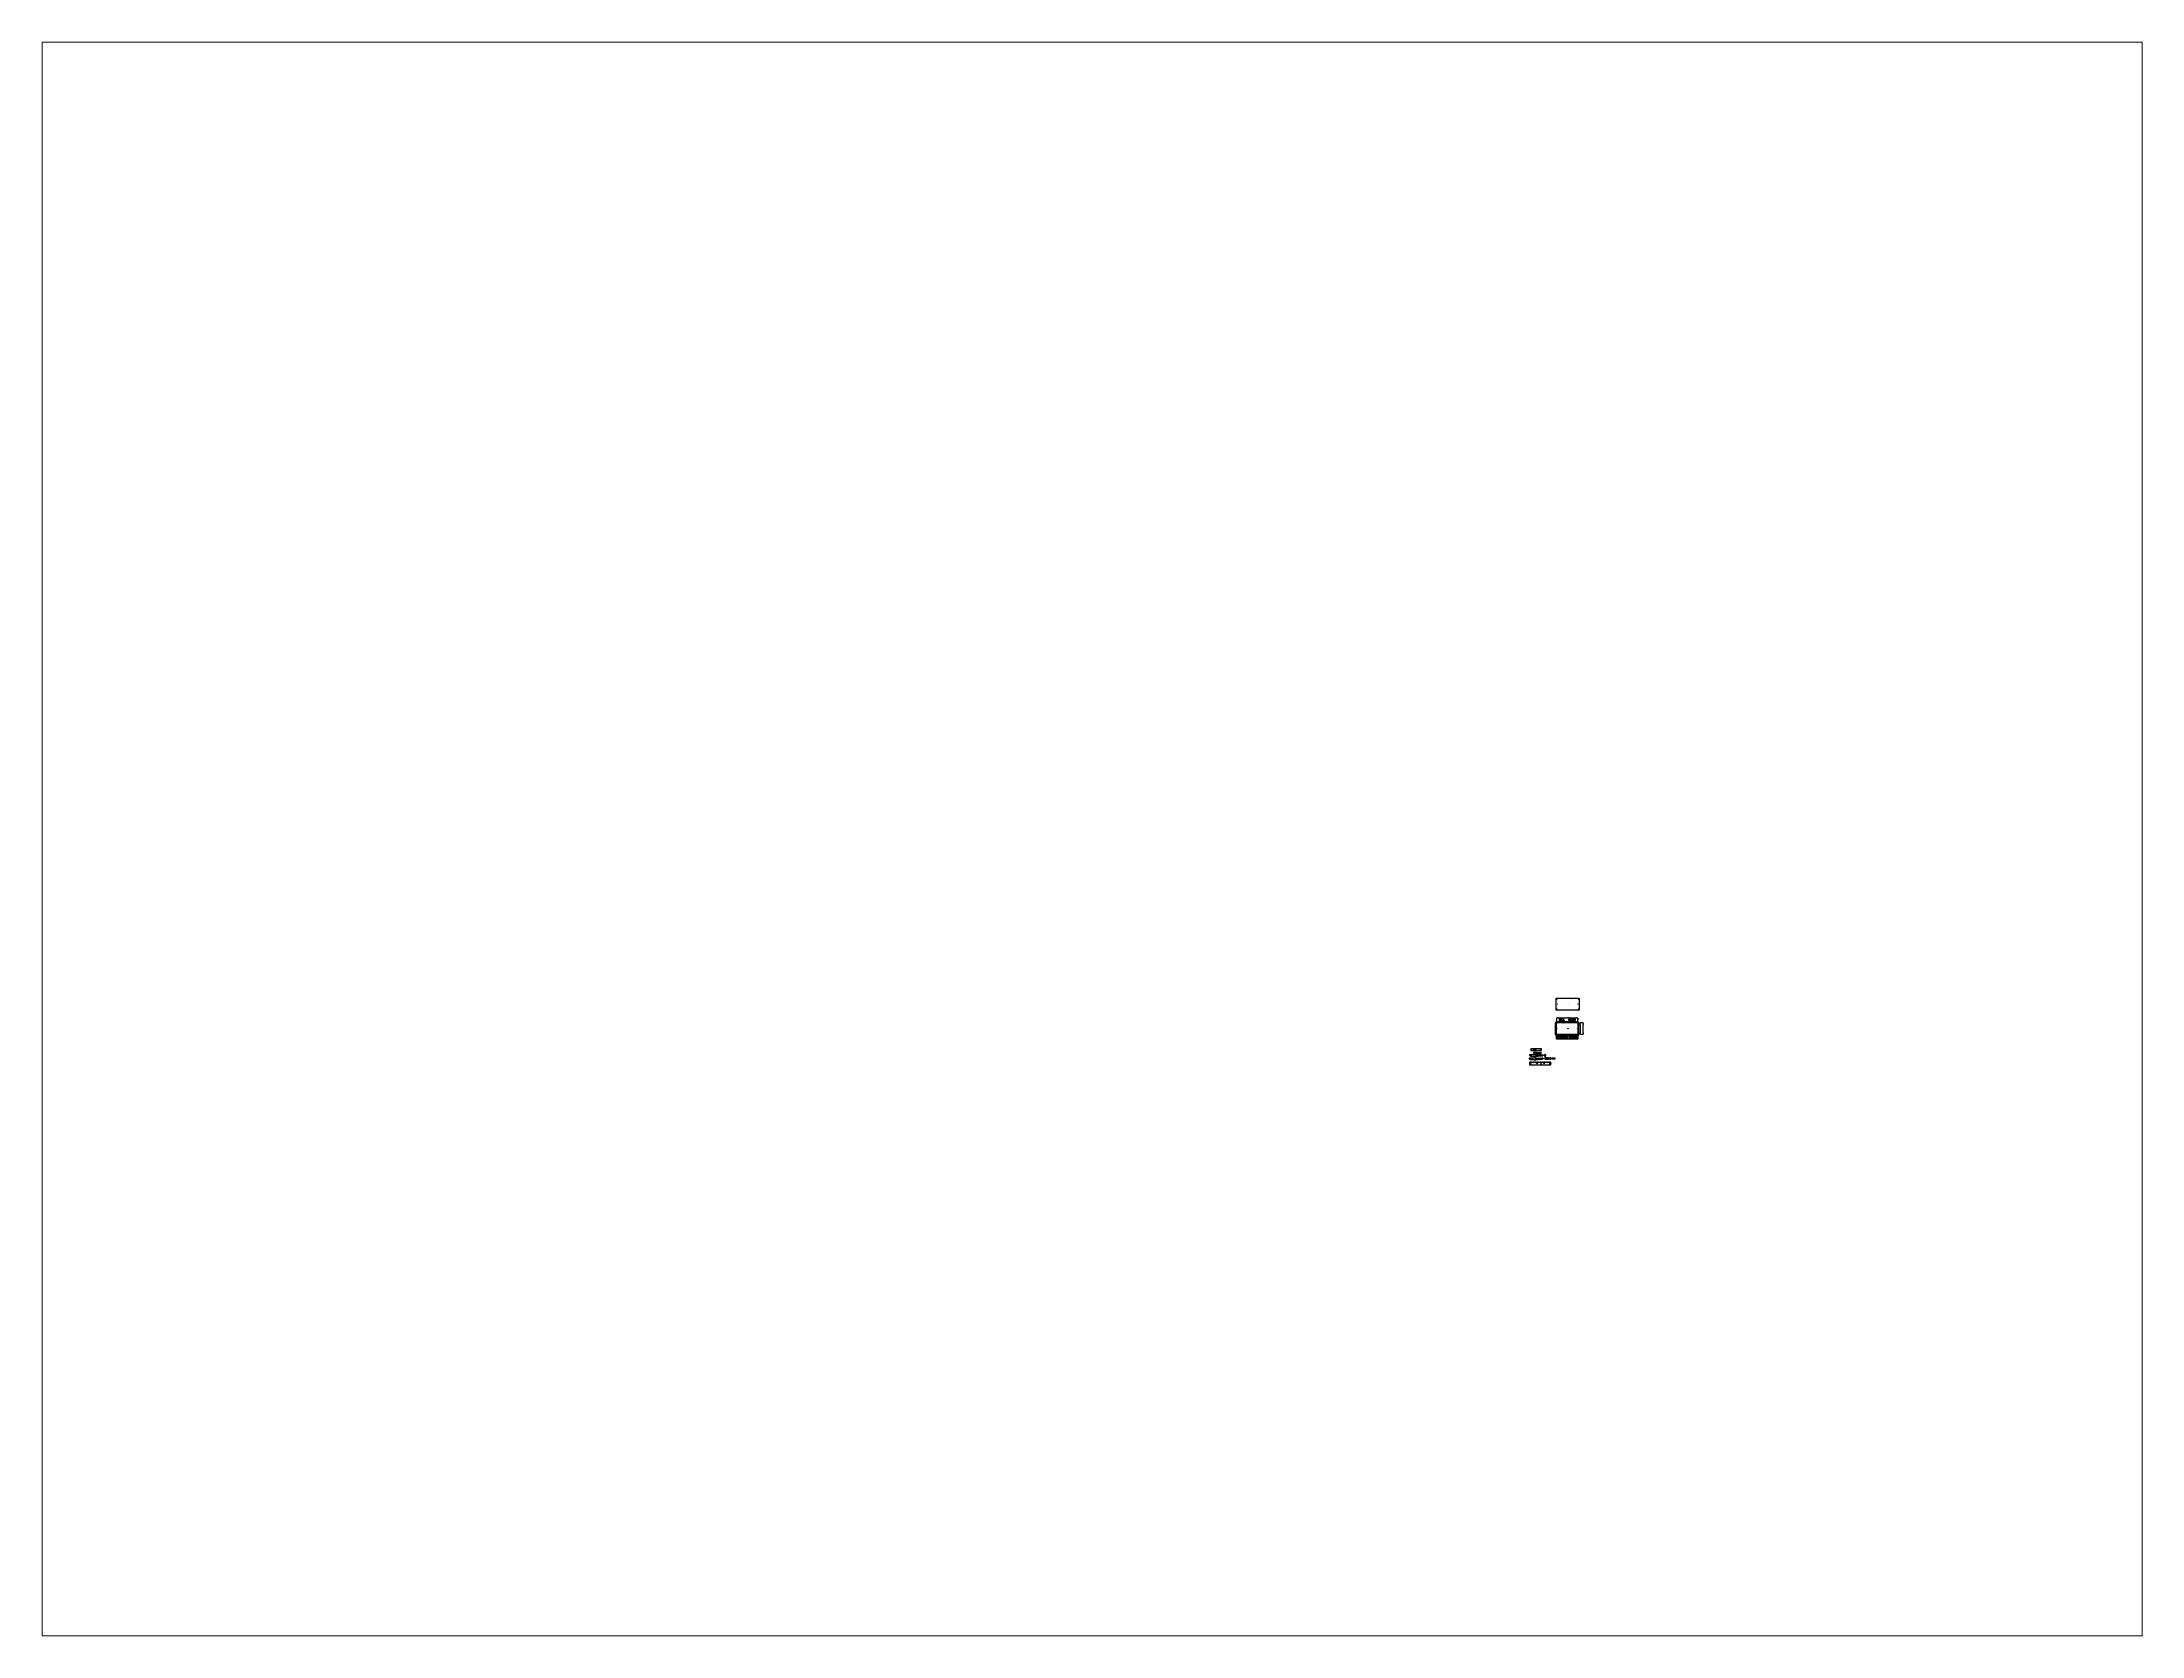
# Paper-space layout 'Layout1' of a CAD drawing. Header units: millimetres. Extents: x 26 to 231, y 20 to 176.
# The model-space entities are those that its viewports show. They can reach past a viewport. Long polylines and large blocks are cut down to what shows.
import ezdxf

# ---------------------------------------------------------------- set-up
doc = ezdxf.new("R2010")
doc.units = ezdxf.units.MM
doc.layers.add('MultiLayer', color=9, linetype='Continuous')
doc.layers.add('Text', color=7, linetype='Continuous')
doc.layers.add('Sketch Geometry (ANSI)', color=50, linetype='Continuous', lineweight=25, plot=False)
doc.layers.get('Sketch Geometry (ANSI)').off()
doc.styles.get("Standard").update_dxf_attribs({"font": 'arial.ttf'})

# ---------------------------------------------------------------- blocks, each defined once
blk = doc.blocks.new('NY_PMS_440_0025_PH_21')
at = {"layer": 'MultiLayer'}
h = blk.add_hatch(color=9, dxfattribs=at)
edge = h.paths.add_edge_path()
edge.add_arc((0, 0), 1.6, 0, 360)
blk = doc.blocks.new('NY_PMS_440_0025_PH_670')
at = {"layer": 'MultiLayer'}
h = blk.add_hatch(color=9, dxfattribs=at)
edge = h.paths.add_edge_path()
edge.add_arc((0, 0), 1.6, 0, 360)
blk = doc.blocks.new('NY_PMS_440_0025_PH_679')
at = {"layer": 'MultiLayer'}
h = blk.add_hatch(color=9, dxfattribs=at)
edge = h.paths.add_edge_path()
edge.add_arc((0, 0), 1.6, 0, 360)
blk = doc.blocks.new('NY_PMS_440_0025_PH_680')
at = {"layer": 'MultiLayer'}
h = blk.add_hatch(color=9, dxfattribs=at)
edge = h.paths.add_edge_path()
edge.add_arc((0, 0), 1.6, 0, 360)
blk = doc.blocks.new('KEYSTONE5001_938')
at = {"layer": 'MultiLayer'}
h = blk.add_hatch(color=9, dxfattribs=at)
edge = h.paths.add_edge_path()
edge.add_arc((0, 0), 1.02, 0, 360)
blk = doc.blocks.new('KEYSTONE5001_939')
at = {"layer": 'MultiLayer'}
h = blk.add_hatch(color=9, dxfattribs=at)
edge = h.paths.add_edge_path()
edge.add_arc((0, 0), 1.02, 0, 360)
blk = doc.blocks.new('KEYSTONE5001_940')
at = {"layer": 'MultiLayer'}
h = blk.add_hatch(color=9, dxfattribs=at)
edge = h.paths.add_edge_path()
edge.add_arc((0, 0), 1.02, 0, 360)
blk = doc.blocks.new('KEYSTONE5001_941')
at = {"layer": 'MultiLayer'}
h = blk.add_hatch(color=9, dxfattribs=at)
edge = h.paths.add_edge_path()
edge.add_arc((0, 0), 1.02, 0, 360)
blk = doc.blocks.new('KEYSTONE5001_942')
at = {"layer": 'MultiLayer'}
h = blk.add_hatch(color=9, dxfattribs=at)
edge = h.paths.add_edge_path()
edge.add_arc((0, 0), 1.02, 0, 360)
blk = doc.blocks.new('KEYSTONE5001_943')
at = {"layer": 'MultiLayer'}
h = blk.add_hatch(color=9, dxfattribs=at)
edge = h.paths.add_edge_path()
edge.add_arc((0, 0), 1.02, 0, 360)
blk = doc.blocks.new('KEYSTONE5001_944')
at = {"layer": 'MultiLayer'}
h = blk.add_hatch(color=9, dxfattribs=at)
edge = h.paths.add_edge_path()
edge.add_arc((0, 0), 1.02, 0, 360)
blk = doc.blocks.new('KEYSTONE5001_945')
at = {"layer": 'MultiLayer'}
h = blk.add_hatch(color=9, dxfattribs=at)
edge = h.paths.add_edge_path()
edge.add_arc((0, 0), 1.02, 0, 360)
blk = doc.blocks.new('KEYSTONE5000_946')
at = {"layer": 'MultiLayer'}
h = blk.add_hatch(color=9, dxfattribs=at)
edge = h.paths.add_edge_path()
edge.add_arc((0, 0), 1.02, 0, 360)
blk = doc.blocks.new('KEYSTONE5000_947')
at = {"layer": 'MultiLayer'}
h = blk.add_hatch(color=9, dxfattribs=at)
edge = h.paths.add_edge_path()
edge.add_arc((0, 0), 1.02, 0, 360)
blk = doc.blocks.new('KEYSTONE5000_948')
at = {"layer": 'MultiLayer'}
h = blk.add_hatch(color=9, dxfattribs=at)
edge = h.paths.add_edge_path()
edge.add_arc((0, 0), 1.02, 0, 360)
blk = doc.blocks.new('KEYSTONE5000_949')
at = {"layer": 'MultiLayer'}
h = blk.add_hatch(color=9, dxfattribs=at)
edge = h.paths.add_edge_path()
edge.add_arc((0, 0), 1.02, 0, 360)
blk = doc.blocks.new('KEYSTONE5000_950')
at = {"layer": 'MultiLayer'}
h = blk.add_hatch(color=9, dxfattribs=at)
edge = h.paths.add_edge_path()
edge.add_arc((0, 0), 1.02, 0, 360)
blk = doc.blocks.new('KEYSTONE5000_951')
at = {"layer": 'MultiLayer'}
h = blk.add_hatch(color=9, dxfattribs=at)
edge = h.paths.add_edge_path()
edge.add_arc((0, 0), 1.02, 0, 360)
blk = doc.blocks.new('KEYSTONE5000_952')
at = {"layer": 'MultiLayer'}
h = blk.add_hatch(color=9, dxfattribs=at)
edge = h.paths.add_edge_path()
edge.add_arc((0, 0), 1.02, 0, 360)
blk = doc.blocks.new('KEYSTONE5000_953')
at = {"layer": 'MultiLayer'}
h = blk.add_hatch(color=9, dxfattribs=at)
edge = h.paths.add_edge_path()
edge.add_arc((0, 0), 1.02, 0, 360)
blk = doc.blocks.new('CB35_36_CY_986')
at = {"layer": 'MultiLayer'}
blk.add_hatch(color=9, dxfattribs=at).paths.add_polyline_path([(-8.128, 4.826), (5.842, 4.826), (5.842, -4.826), (-8.128, -4.826)])
blk = doc.blocks.new('CB35_36_CY_987')
at = {"layer": 'MultiLayer'}
blk.add_hatch(color=9, dxfattribs=at).paths.add_polyline_path([(-8.128, 4.826), (5.842, 4.826), (5.842, -4.826), (-8.128, -4.826)])
blk = doc.blocks.new('NY_PMS_440_0025_PH_1516')
at = {"layer": 'MultiLayer'}
h = blk.add_hatch(color=9, dxfattribs=at)
edge = h.paths.add_edge_path()
edge.add_arc((0, 0), 1.6, 0, 360)
blk = doc.blocks.new('NY_PMS_440_0025_PH_1517')
at = {"layer": 'MultiLayer'}
h = blk.add_hatch(color=9, dxfattribs=at)
edge = h.paths.add_edge_path()
edge.add_arc((0, 0), 1.6, 0, 360)
blk = doc.blocks.new('NY_PMS_440_0025_PH_1518')
at = {"layer": 'MultiLayer'}
h = blk.add_hatch(color=9, dxfattribs=at)
edge = h.paths.add_edge_path()
edge.add_arc((0, 0), 1.6, 0, 360)
blk = doc.blocks.new('NY_PMS_440_0025_PH_1519')
at = {"layer": 'MultiLayer'}
h = blk.add_hatch(color=9, dxfattribs=at)
edge = h.paths.add_edge_path()
edge.add_arc((0, 0), 1.6, 0, 360)
blk = doc.blocks.new('NY_PMS_440_0025_PH_1520')
at = {"layer": 'MultiLayer'}
h = blk.add_hatch(color=9, dxfattribs=at)
edge = h.paths.add_edge_path()
edge.add_arc((0, 0), 1.6, 0, 360)
blk = doc.blocks.new('NY_PMS_440_0025_PH_1521')
at = {"layer": 'MultiLayer'}
h = blk.add_hatch(color=9, dxfattribs=at)
edge = h.paths.add_edge_path()
edge.add_arc((0, 0), 1.6, 0, 360)
blk = doc.blocks.new('CustomObjectsInViewport2_0')
at = {"color": 0}
blk.add_lwpolyline([(-10016, -10007), (-10016, -10009), (-10063, -10009), (-10063, -10007, 0.414214), (-10063, -10007), (-10067, -10007, 0.414214), (-10067, -10007), (-10067, -10009), (-10070, -10009, 0.414214), (-10072, -10011), (-10072, -10027, 0.414214), (-10070, -10029), (-10067, -10029), (-10067, -10030, 0.414214), (-10067, -10031), (-10063, -10031, 0.414214), (-10063, -10030), (-10063, -10029), (-10016, -10029), (-10016, -10030, 0.414214), (-10015, -10031), (-10011, -10031, 0.414214), (-10011, -10030), (-10011, -10029), (-10009, -10029, 0.414214), (-10007, -10027), (-10007, -10011, 0.414214), (-10009, -10009), (-10011, -10009), (-10011, -10007, 0.414214), (-10011, -10007), (-10015, -10007, 0.414214)], format="xyb", close=True, dxfattribs=at)
for points, weights, knots in [([(-10067, -10019), (-10067, -10018), (-10067, -10018), (-10067, -10018), (-10067, -10018), (-10065, -10018), (-10063, -10018), (-10063, -10018), (-10063, -10018), (-10063, -10018), (-10063, -10019), (-10063, -10019), (-10063, -10019), (-10065, -10019), (-10067, -10019), (-10067, -10019), (-10067, -10019)], [1, 1, 1, 0.707106781187, 1, 1, 1, 0.707106781187, 1, 1, 1, 0.707106781187, 1, 1, 1, 0.707106781187, 1], [0, 0, 0, 1, 1, 2.570796, 2.570796, 3.570796, 3.570796, 5.141593, 5.141593, 6.141593, 6.141593, 7.712389, 7.712389, 8.712389, 8.712389, 10.283185, 10.283185, 10.283185]), ([(-10037, -10023), (-10041, -10023), (-10041, -10019), (-10041, -10015), (-10037, -10015), (-10030, -10015), (-10022, -10015), (-10020, -10015), (-10019, -10016), (-10018, -10017), (-10018, -10018), (-10018, -10018), (-10018, -10019), (-10018, -10020), (-10019, -10021), (-10020, -10023), (-10022, -10023), (-10030, -10023), (-10037, -10023)], [1, 0.707106781187, 1, 0.707106781187, 1, 1, 1, 0.87121462813, 1, 1, 1, 0.859288106328, 1, 1, 1, 0.8674457249, 1, 1, 1], [0, 0, 0, 1.570796, 1.570796, 3.141593, 3.141593, 4.141593, 4.141593, 5.167843, 5.167843, 6.167843, 6.167843, 7.241683, 7.241683, 8.241683, 8.241683, 9.283185, 9.283185, 10.283185, 10.283185, 10.283185]), ([(-10011, -10020), (-10011, -10020), (-10011, -10021), (-10011, -10022), (-10011, -10022), (-10011, -10022), (-10012, -10022), (-10012, -10022), (-10012, -10021), (-10012, -10020), (-10012, -10020), (-10012, -10019), (-10013, -10019), (-10013, -10019), (-10014, -10019), (-10014, -10019), (-10014, -10019), (-10014, -10019), (-10014, -10018), (-10014, -10018), (-10014, -10018), (-10013, -10018), (-10013, -10018), (-10012, -10018), (-10012, -10017), (-10012, -10017), (-10012, -10016), (-10012, -10016), (-10012, -10016), (-10011, -10016), (-10011, -10016), (-10011, -10016), (-10011, -10016), (-10011, -10017), (-10011, -10017), (-10011, -10018), (-10010, -10018), (-10010, -10018), (-10009, -10018), (-10008, -10018), (-10008, -10018), (-10008, -10019), (-10008, -10019), (-10008, -10019), (-10009, -10019), (-10010, -10019), (-10010, -10019), (-10011, -10019), (-10011, -10020)], [1, 1, 1, 0.707106781187, 1, 1, 1, 0.707106781187, 1, 1, 1, 0.707106781187, 1, 1, 1, 0.707106781187, 1, 1, 1, 0.707106781187, 1, 1, 1, 0.707106781187, 1, 1, 1, 0.707106781187, 1, 1, 1, 0.707106781187, 1, 1, 1, 0.707106781187, 1, 1, 1, 0.707106781187, 1, 1, 1, 0.707106781187, 1, 1, 1, 0.707106781187, 1], [0, 0, 0, 1, 1, 2.570796, 2.570796, 3.570796, 3.570796, 5.141593, 5.141593, 6.141593, 6.141593, 7.712389, 7.712389, 8.712389, 8.712389, 10.283185, 10.283185, 11.283185, 11.283185, 12.853982, 12.853982, 13.853982, 13.853982, 15.424778, 15.424778, 16.424778, 16.424778, 17.995574, 17.995574, 18.995574, 18.995574, 20.566371, 20.566371, 21.566371, 21.566371, 23.137167, 23.137167, 24.137167, 24.137167, 25.707963, 25.707963, 26.707963, 26.707963, 28.27876, 28.27876, 29.27876, 29.27876, 30.849556, 30.849556, 30.849556])]:
    blk.add_rational_spline(points, weights, degree=2, knots=knots, dxfattribs=at)
blk = doc.blocks.new('CustomObjectsInViewport3_0')
at = {"color": 0}
for points, weights, knots in [([(-10052, -10030), (-10052, -10031), (-10051, -10031), (-10050, -10031), (-10048, -10031), (-10048, -10031), (-10048, -10030), (-10048, -10029), (-10048, -10029), (-10033, -10029), (-10018, -10029), (-10018, -10029), (-10018, -10030), (-10018, -10031), (-10018, -10031), (-10016, -10031), (-10015, -10031), (-10014, -10031), (-10014, -10030), (-10014, -10029), (-10014, -10029), (-10010, -10029), (-10007, -10029), (-10007, -10029), (-10007, -10028), (-10007, -10027), (-10007, -10026), (-10014, -10019), (-10007, -10011), (-10007, -10010), (-10007, -10009), (-10007, -10009), (-10007, -10009), (-10010, -10009), (-10014, -10009), (-10014, -10008), (-10014, -10007), (-10014, -10007), (-10015, -10007), (-10016, -10007), (-10018, -10007), (-10018, -10007), (-10018, -10007), (-10018, -10008), (-10018, -10009), (-10033, -10009), (-10048, -10009), (-10048, -10008), (-10048, -10007), (-10048, -10007), (-10048, -10007), (-10050, -10007), (-10051, -10007), (-10052, -10007), (-10052, -10007), (-10052, -10008), (-10052, -10009), (-10057, -10009), (-10061, -10009), (-10062, -10009), (-10062, -10009), (-10062, -10019), (-10062, -10028), (-10062, -10029), (-10061, -10029), (-10057, -10029), (-10052, -10029), (-10052, -10029), (-10052, -10030)], [1, 0.707106781187, 1, 1, 1, 0.707106781187, 1, 1, 1, 1, 1, 1, 1, 0.707106781187, 1, 1, 1, 0.707106781187, 1, 1, 1, 1, 1, 0.707106781187, 1, 1, 1, 0.75, 1, 1, 1, 0.707106781187, 1, 1, 1, 1, 1, 0.707106781187, 1, 1, 1, 0.707106781187, 1, 1, 1, 1, 1, 1, 1, 0.707106781187, 1, 1, 1, 0.707106781187, 1, 1, 1, 1, 1, 0.707106781187, 1, 1, 1, 0.707106781187, 1, 1, 1, 1, 1], [0, 0, 0, 1.570796, 1.570796, 2.570796, 2.570796, 4.141593, 4.141593, 5.141593, 5.141593, 6.141593, 6.141593, 7.141593, 7.141593, 8.712389, 8.712389, 9.712389, 9.712389, 11.283185, 11.283185, 12.283185, 12.283185, 13.283185, 13.283185, 14.853982, 14.853982, 15.853982, 15.853982, 17.29945, 17.29945, 18.29945, 18.29945, 19.870246, 19.870246, 20.870246, 20.870246, 21.870246, 21.870246, 23.441043, 23.441043, 24.441043, 24.441043, 26.011839, 26.011839, 27.011839, 27.011839, 28.011839, 28.011839, 29.011839, 29.011839, 30.582635, 30.582635, 31.582635, 31.582635, 33.153432, 33.153432, 34.153432, 34.153432, 35.153432, 35.153432, 36.724228, 36.724228, 37.724228, 37.724228, 39.295024, 39.295024, 40.295024, 40.295024, 41.295024, 41.295024, 41.295024]), ([(-10018, -10015), (-10018, -10014), (-10017, -10014), (-10016, -10014), (-10016, -10015), (-10016, -10016), (-10016, -10018), (-10014, -10018), (-10013, -10018), (-10012, -10018), (-10012, -10019), (-10012, -10020), (-10013, -10020), (-10014, -10020), (-10016, -10020), (-10016, -10021), (-10016, -10023), (-10016, -10024), (-10017, -10024), (-10018, -10024), (-10018, -10023), (-10018, -10021), (-10018, -10020), (-10019, -10020), (-10021, -10020), (-10022, -10020), (-10022, -10019), (-10022, -10018), (-10021, -10018), (-10019, -10018), (-10018, -10018), (-10018, -10016), (-10018, -10015)], [1, 0.707106781187, 1, 0.707106781187, 1, 1, 1, 1, 1, 0.707106781187, 1, 0.707106781187, 1, 1, 1, 1, 1, 0.707106781187, 1, 0.707106781187, 1, 1, 1, 1, 1, 0.707106781187, 1, 0.707106781187, 1, 1, 1, 1, 1], [0, 0, 0, 1.570796, 1.570796, 3.141593, 3.141593, 4.141593, 4.141593, 5.141593, 5.141593, 6.712389, 6.712389, 8.283185, 8.283185, 9.283185, 9.283185, 10.283185, 10.283185, 11.853982, 11.853982, 13.424778, 13.424778, 14.424778, 14.424778, 15.424778, 15.424778, 16.995574, 16.995574, 18.566371, 18.566371, 19.566371, 19.566371, 20.566371, 20.566371, 20.566371])]:
    blk.add_rational_spline(points, weights, degree=2, knots=knots, dxfattribs=at)
blk = doc.blocks.new('CustomObjectsInViewport6_0')
at = {"color": 0}
blk.add_rational_spline([(-10007, -10027), (-10007, -10029), (-10009, -10029), (-10013, -10029), (-10018, -10029), (-10019, -10029), (-10019, -10029), (-10019, -10030), (-10019, -10030), (-10019, -10031), (-10019, -10031), (-10023, -10031), (-10027, -10031), (-10027, -10031), (-10027, -10030), (-10027, -10030), (-10027, -10029), (-10027, -10029), (-10028, -10029), (-10030, -10029), (-10032, -10029), (-10032, -10029), (-10032, -10028), (-10032, -10027), (-10032, -10026), (-10032, -10025), (-10031, -10025), (-10021, -10025), (-10012, -10025), (-10011, -10025), (-10011, -10024), (-10011, -10019), (-10011, -10014), (-10011, -10013), (-10012, -10013), (-10021, -10013), (-10031, -10013), (-10032, -10013), (-10032, -10012), (-10032, -10010), (-10032, -10009), (-10032, -10009), (-10032, -10009), (-10030, -10009), (-10028, -10009), (-10027, -10009), (-10027, -10008), (-10027, -10008), (-10027, -10007), (-10027, -10007), (-10027, -10007), (-10023, -10007), (-10019, -10007), (-10019, -10007), (-10019, -10007), (-10019, -10008), (-10019, -10008), (-10019, -10009), (-10018, -10009), (-10013, -10009), (-10009, -10009), (-10007, -10009), (-10007, -10011), (-10007, -10019), (-10007, -10027)], [1, 0.707106781187, 1, 1, 1, 0.707106781187, 1, 1, 1, 0.707106781187, 1, 1, 1, 0.707106781187, 1, 1, 1, 0.707106781187, 1, 1, 1, 0.707106781187, 1, 1, 1, 0.707106781187, 1, 1, 1, 0.707106781187, 1, 1, 1, 0.707106781187, 1, 1, 1, 0.707106781187, 1, 1, 1, 0.707106781187, 1, 1, 1, 0.707106781187, 1, 1, 1, 0.707106781187, 1, 1, 1, 0.707106781187, 1, 1, 1, 0.707106781187, 1, 1, 1, 0.707106781187, 1, 1, 1], degree=2, knots=[0, 0, 0, 1.570796, 1.570796, 2.570796, 2.570796, 4.141593, 4.141593, 5.141593, 5.141593, 6.712389, 6.712389, 7.712389, 7.712389, 9.283185, 9.283185, 10.283185, 10.283185, 11.853982, 11.853982, 12.853982, 12.853982, 14.424778, 14.424778, 15.424778, 15.424778, 16.995574, 16.995574, 17.995574, 17.995574, 19.566371, 19.566371, 20.566371, 20.566371, 22.137167, 22.137167, 23.137167, 23.137167, 24.707963, 24.707963, 25.707963, 25.707963, 27.27876, 27.27876, 28.27876, 28.27876, 29.849556, 29.849556, 30.849556, 30.849556, 32.420352, 32.420352, 33.420352, 33.420352, 34.991149, 34.991149, 35.991149, 35.991149, 37.561945, 37.561945, 38.561945, 38.561945, 40.132741, 40.132741, 41.132741, 41.132741, 41.132741], dxfattribs=at)

msp = doc.modelspace()

# ---------------------------------------------------------------- linework, layer by layer
for p, q in [((890, 859), (890, 830)), ((528, 572), (533, 572)), ((58, 87), (58, 87)), ((100, 87), (100, 87)), ((142, 87), (142, 87)), ((184, 87), (184, 87)), ((394, 87), (394, 87))]:
    msp.add_line(p, q)
for points in [[(525, 1001), (510, 1001, -0.414214), (509, 1001), (509, 1210, -0.414214), (510, 1211), (525, 1211), (899, 1211), (914, 1211, -0.414214), (914, 1210), (914, 1001, -0.414214), (914, 1001), (899, 1001)], [(516, 796), (890, 796, -0.414214), (905, 780), (905, 571, -0.414214), (890, 556), (516, 556, -0.414214), (500, 571), (500, 780, -0.414214)], [(516, 800), (530, 800), (530, 797, 0.414214), (531, 796), (545, 796, 0.414214), (545, 797), (545, 800), (711, 800), (711, 797, 0.414214), (711, 796), (725, 796, 0.414214), (726, 797), (726, 800), (860, 800), (860, 797, 0.414214), (861, 796), (875, 796, 0.414214), (875, 797), (875, 800), (890, 800, 0.414117), (890, 801), (890, 859, 0.414311), (890, 859), (875, 859), (875, 863, 0.414214), (875, 863), (861, 863, 0.414214), (860, 863), (860, 859), (726, 859), (726, 863, 0.414214), (725, 863), (711, 863, 0.414214), (711, 863), (711, 859), (545, 859), (545, 863, 0.414214), (545, 863), (531, 863, 0.414214), (530, 863), (530, 859), (516, 859, 0.414214), (515, 859), (515, 801, 0.414214), (516, 800)], [(516, 781), (890, 781, -0.414214), (890, 780), (890, 571, -0.414214), (890, 571), (516, 571, -0.414214), (515, 571), (515, 780, -0.414214)], [(587, 830), (587, 841, 0.414214), (586, 842), (562, 842, 0.414214), (561, 841), (561, 830), (561, 823, 0.414214), (562, 822), (586, 822, 0.414214), (587, 823)], [(615, 848), (628, 848, -0.21258), (639, 837), (639, 823, -0.21258), (628, 812), (615, 812, -0.21258), (604, 823), (604, 837, -0.21258)], [(750, 830), (750, 841, 0.414214), (749, 842), (725, 842, 0.414214), (724, 841), (724, 830), (724, 823, 0.414214), (725, 822), (749, 822, 0.414214), (750, 823)], [(791, 848), (778, 848, 0.21258), (767, 837), (767, 823, 0.21258), (778, 812), (791, 812, 0.21258), (802, 823), (802, 837, 0.21258)], [(810, 830), (810, 823, 0.414214), (811, 822), (849, 822, 0.414214), (850, 823), (850, 830), (850, 841, 0.414214), (849, 842), (811, 842, 0.414214), (810, 841)], [(935, 751), (931, 751, -0.414214), (931, 751), (931, 765, -0.414214), (931, 766), (935, 766), (935, 780, -0.414214), (935, 781), (979, 781, -0.414214), (980, 780), (980, 766), (983, 766, -0.414214), (984, 765), (984, 751, -0.414214), (983, 751), (980, 751), (980, 601), (983, 601, -0.414214), (984, 600), (984, 586, -0.414214), (983, 586), (980, 586), (980, 571, -0.414214), (979, 571), (935, 571, -0.414214), (935, 571), (935, 586), (931, 586, -0.414214), (931, 586), (931, 600, -0.414214), (931, 601), (935, 601)], [(516, 551), (530, 551), (530, 555, -0.414214), (531, 555), (545, 555, -0.414214), (545, 555), (545, 551), (711, 551), (711, 555, -0.414214), (711, 555), (725, 555, -0.414214), (726, 555), (726, 551), (860, 551), (860, 555, -0.414214), (861, 555), (875, 555, -0.414214), (875, 555), (875, 551), (890, 551, -0.414117), (890, 551), (890, 493, -0.414311), (890, 492), (875, 492), (875, 489, -0.414214), (875, 488), (861, 488, -0.414214), (860, 489), (860, 492), (726, 492), (726, 489, -0.414214), (725, 488), (711, 488, -0.414214), (711, 489), (711, 492), (545, 492), (545, 489, -0.414214), (545, 488), (531, 488, -0.414214), (530, 489), (530, 492), (516, 492, -0.414214), (515, 493), (515, 551, -0.414214), (516, 551)], [(528, 503), (539, 503, 0.414214), (539, 504), (539, 533, 0.414214), (539, 533), (528, 533, 0.414214), (527, 533), (527, 504, 0.414214)], [(543, 503), (554, 503, 0.414214), (554, 504), (554, 533, 0.414214), (554, 533), (543, 533, 0.414214), (542, 533), (542, 504, 0.414214)], [(565, 499), (573, 499, 0.414214), (574, 500), (574, 529, 0.414214), (573, 529), (565, 529, 0.414214), (565, 529), (565, 500, 0.414214)], [(582, 499), (590, 499, 0.414214), (591, 500), (591, 529, 0.414214), (590, 529), (582, 529, 0.414214), (582, 529), (582, 500, 0.414214)], [(605, 499), (613, 499, 0.414214), (613, 500), (613, 529, 0.414214), (613, 529), (605, 529, 0.414214), (604, 529), (604, 500, 0.414214)], [(621, 499), (629, 499, 0.414214), (630, 500), (630, 529, 0.414214), (629, 529), (621, 529, 0.414214), (621, 529), (621, 500, 0.414214)], [(644, 499), (652, 499, 0.414214), (653, 500), (653, 529, 0.414214), (652, 529), (644, 529, 0.414214), (644, 529), (644, 500, 0.414214)], [(661, 499), (669, 499, 0.414214), (669, 500), (669, 529, 0.414214), (669, 529), (661, 529, 0.414214), (660, 529), (660, 500, 0.414214)], [(684, 499), (692, 499, 0.414214), (692, 500), (692, 529, 0.414214), (692, 529), (684, 529, 0.414214), (683, 529), (683, 500, 0.414214)], [(701, 499), (709, 499, 0.414214), (709, 500), (709, 529, 0.414214), (709, 529), (701, 529, 0.414214), (700, 529), (700, 500, 0.414214)], [(734, 499), (742, 499, 0.414214), (742, 500), (742, 529, 0.414214), (742, 529), (734, 529, 0.414214), (733, 529), (733, 500, 0.414214)], [(750, 499), (758, 499, 0.414214), (759, 500), (759, 529, 0.414214), (758, 529), (750, 529, 0.414214), (750, 529), (750, 500, 0.414214)], [(773, 499), (781, 499, 0.414214), (782, 500), (782, 529, 0.414214), (781, 529), (773, 529, 0.414214), (773, 529), (773, 500, 0.414214)], [(790, 499), (798, 499, 0.414214), (799, 500), (799, 529, 0.414214), (798, 529), (790, 529, 0.414214), (790, 529), (790, 500, 0.414214)], [(813, 499), (821, 499, 0.414214), (821, 500), (821, 529, 0.414214), (821, 529), (813, 529, 0.414214), (812, 529), (812, 500, 0.414214)], [(830, 499), (838, 499, 0.414214), (838, 500), (838, 529, 0.414214), (838, 529), (830, 529, 0.414214), (829, 529), (829, 500, 0.414214)], [(853, 499), (861, 499, 0.414214), (861, 500), (861, 529, 0.414214), (861, 529), (853, 529, 0.414214), (852, 529), (852, 500, 0.414214)], [(869, 499), (877, 499, 0.414214), (878, 500), (878, 529, 0.414214), (877, 529), (869, 529, 0.414214), (869, 529), (869, 500, 0.414214)]]:
    msp.add_lwpolyline(points, format="xyb", close=True)
for points in [[(513, 1196), (513, 1181), (517, 1181), (517, 1196)], [(910, 1196), (910, 1181), (906, 1181), (906, 1196)], [(504, 766), (504, 751), (508, 751), (508, 766)], [(513, 1016), (513, 1031), (517, 1031), (517, 1016)], [(530, 792), (545, 792), (545, 788), (530, 788)], [(711, 792), (726, 792), (726, 788), (711, 788)], [(860, 792), (875, 792), (875, 788), (860, 788)], [(901, 751), (901, 766), (897, 766), (897, 751)], [(910, 1016), (910, 1031), (906, 1031), (906, 1016)], [(504, 586), (504, 601), (508, 601), (508, 586)], [(530, 560), (545, 560), (545, 564), (530, 564)], [(711, 560), (726, 560), (726, 564), (711, 564)], [(860, 560), (875, 560), (875, 564), (860, 564)], [(901, 601), (901, 586), (897, 586), (897, 601)], [(57, 45), (72, 45), (72, 49), (57, 49)], [(238, 45), (253, 45), (253, 49), (238, 49)], [(387, 45), (402, 45), (402, 49), (387, 49)]]:
    msp.add_lwpolyline(points, close=True)
for points in [[(603, 846), (603, 846)], [(603, 814), (603, 814)], [(605, 849), (606, 849)], [(606, 811), (605, 811)], [(637, 849), (638, 849)], [(638, 811), (637, 811)], [(640, 846), (640, 846)], [(640, 814), (640, 814)], [(766, 846), (766, 846)], [(766, 814), (766, 814)], [(769, 849), (768, 849)], [(768, 811), (769, 811)], [(801, 849), (800, 849)], [(800, 811), (801, 811)], [(803, 846), (803, 846)], [(803, 814), (803, 814)]]:
    msp.add_lwpolyline(points)
at = {"color": 165, "true_color": 0x5e67af}
for points in [[(34, 150, 0.248049), (37, 143), (59, 132, 0.094323), (61, 131), (123, 131, -0.414214), (123, 131), (123, 128, 0.414214), (124, 127), (126, 127), (151, 127, 0.356751), (152, 127, 0.024505), (153, 138, -0.195334), (154, 140, 0.189209), (155, 142, 0.016186), (156, 150), (156, 154, 0.414214), (154, 156), (85, 156, -0.293253), (85, 157, 0.293253), (83, 158), (79, 158, 0.293253), (77, 157, -0.293253), (77, 156), (51, 156, -0.293253), (51, 157, 0.293253), (49, 158), (45, 158, 0.293253), (43, 157, -0.293253), (43, 156), (38, 156, 0.132002), (37, 156, 0.268935), (34, 150, -0.002526)], [(49, 156), (49, 154, -0.414214), (49, 154), (45, 154, -0.414214), (45, 154), (45, 156, -0.414214), (45, 156), (49, 156, -0.414214)], [(62, 139, -2.414214), (62, 139), (62, 149, -2.414214), (62, 149), (66, 149, -2.414214), (66, 149), (66, 139, -2.923988), (66, 139)], [(83, 156), (83, 154, -0.414214), (83, 154), (79, 154, -0.414214), (79, 154), (79, 156, -0.414214), (79, 156), (83, 156, -0.414214)], [(141, 135), (146, 135, -0.414214), (146, 135), (146, 133, -0.414214), (146, 133), (141, 133, -0.414214), (141, 133), (141, 135, -0.414214)], [(151, 143), (151, 152, -0.414214), (151, 152), (153, 152, -0.414214), (153, 152), (153, 143, -0.414214), (153, 143), (151, 143, -0.414214)], [(285, 150, -0.248049), (282, 143), (259, 132, -0.094323), (258, 131), (196, 131, 0.414214), (195, 131), (195, 128, -0.414214), (195, 127), (193, 127), (167, 127, -0.356751), (167, 127, -0.024505), (165, 138, 0.195334), (165, 140, -0.189209), (163, 142, -0.016186), (163, 150), (163, 154, -0.414214), (165, 156), (233, 156, 0.293253), (234, 157, -0.293253), (235, 158), (239, 158, -0.293253), (241, 157, 0.293253), (242, 156), (267, 156, 0.293253), (268, 157, -0.293253), (269, 158), (273, 158, -0.293253), (275, 157, 0.293253), (276, 156), (281, 156, -0.132002), (281, 156, -0.268935), (285, 150, 0.002526)], [(167, 143), (167, 152, 0.414214), (167, 152), (165, 152, 0.414214), (165, 152), (165, 143, 0.414214), (165, 143), (167, 143, 0.414214)], [(177, 135), (173, 135, 0.414214), (173, 135), (173, 133, 0.414214), (173, 133), (177, 133, 0.414214), (177, 133), (177, 135, 0.414214)], [(235, 156), (235, 154, 0.414214), (235, 154), (239, 154, 0.414214), (239, 154), (239, 156, 0.414214), (239, 156), (235, 156, 0.414214)], [(256, 139, 2.414214), (256, 139), (256, 149, 2.414214), (256, 149), (252, 149, 2.414214), (252, 149), (252, 139, 2.923988), (252, 139)], [(269, 156), (269, 154, 0.414214), (269, 154), (273, 154, 0.414214), (273, 154), (273, 156, 0.414214), (273, 156), (269, 156, 0.414214)]]:
    msp.add_lwpolyline(points, format="xyb", close=True, dxfattribs=at)
at = {"color": 242, "true_color": 0xcd2027}
for points in [[(155, 188, 0.29898), (155, 188, 0.002297), (155, 189, 0.29898), (155, 189, 0.037995), (152, 191, -0.337234), (152, 191, 0.002207), (152, 192, -0.337234), (152, 192, 0.037995), (156, 193, 0.29898), (156, 193, 0.002297), (156, 194, 0.29898), (156, 194, 0.037995), (153, 196, -0.337234), (153, 196, 0.002207), (153, 197, -0.337234), (153, 197, 0.037995), (156, 198, 0.29898), (156, 198, 0.002297), (156, 199, 0.29898), (156, 199, 0.037995), (153, 200, -0.337234), (153, 200, 0.002207), (153, 201, -0.337234), (153, 202, 0.037995), (156, 203, 0.29898), (157, 203, 0.002297), (157, 204, 0.29898), (157, 204, 0.037995), (153, 205, -0.337234), (153, 205, 0.002207), (153, 206, -0.337234), (153, 206, 0.037995), (157, 207, 0.29898), (157, 207, 0.002297), (157, 208, 0.29898), (157, 209, 0.037995), (153, 210, -0.337234), (153, 210, 0.002207), (153, 211, -0.337233), (153, 211, 0.037994), (156, 212, 0.29898), (157, 212, 0.002297), (157, 213, 0.29898), (156, 213, 0.037035), (153, 214, 0.052181), (153, 214), (44, 214, 0.132002), (43, 214, 0.266228), (40, 208, 0.253418), (43, 201), (65, 189, 0.052962), (67, 189, 0.038372), (67, 189), (129, 189, -0.414214), (129, 189), (129, 185, 0.414214), (130, 185), (132, 185), (138, 185), (154, 185, 0.74267), (154, 185, 0.029539), (151, 186, -0.337234), (151, 187, 0.002197), (151, 188, -0.337213), (152, 188, 0.037974)], [(43, 41), (416, 41, 0.414214), (417, 42), (417, 57), (417, 86, 0.414214), (417, 87), (394, 87, 0.414214), (393, 86), (393, 77, -2.414214), (392, 77), (390, 77), (387, 77, -2.414214), (387, 77), (387, 86, 0.414214), (386, 87), (381, 87, 0.414214), (380, 86), (380, 80, -0.414214), (379, 79), (370, 79), (361, 79, -0.414214), (360, 80), (360, 86, 0.414214), (359, 87), (354, 87, 0.414214), (353, 86), (353, 77, -2.414214), (352, 77), (350, 77), (347, 77, -2.414214), (347, 77), (347, 86, 0.414214), (346, 87), (341, 87, 0.414214), (340, 86), (340, 80, -0.414214), (339, 79), (330, 79), (321, 79, -0.414214), (320, 80), (320, 86, 0.414214), (319, 87), (314, 87, 0.414214), (313, 86), (313, 77, -2.414214), (312, 77), (310, 77), (307, 77, -2.414214), (307, 77), (307, 86, 0.414214), (306, 87), (301, 87, 0.414214), (300, 86), (300, 80, -0.414214), (299, 79), (290, 79), (281, 79, -0.414214), (280, 80), (280, 86, 0.414214), (279, 87), (274, 87, 0.414214), (273, 86), (273, 77, -2.414214), (272, 77), (270, 77), (267, 77, -2.414214), (267, 77), (267, 86, 0.414214), (266, 87), (261, 87, 0.414214), (260, 86), (260, 80, -0.414214), (259, 79), (250, 79), (241, 79, -0.414214), (240, 80), (240, 86, 0.414214), (239, 87), (234, 87, 0.414214), (233, 86), (233, 77, -2.414214), (232, 77), (230, 77), (227, 77, -2.414214), (227, 77), (227, 86, 0.414214), (226, 87), (221, 87, 0.414214), (220, 86), (220, 80, -0.414214), (219, 79), (210, 79), (201, 79, -0.414214), (200, 80), (200, 86, 0.414214), (199, 87), (194, 87, 0.414214), (193, 86), (193, 77, -2.414214), (192, 77), (190, 77), (187, 77, -2.414214), (187, 77), (187, 86, 0.414214), (186, 87), (181, 87, 0.414214), (180, 86), (180, 80, -0.414214), (179, 79), (170, 79), (161, 79, -0.414214), (160, 80), (160, 86, 0.414214), (159, 87), (154, 87, 0.414214), (153, 86), (153, 77, -2.414214), (152, 77), (150, 77), (147, 77, -2.414214), (147, 77), (147, 86, 0.414214), (146, 87), (141, 87, 0.414214), (140, 86), (140, 80, -0.414214), (139, 79), (130, 79), (121, 79, -0.414214), (120, 80), (120, 86, 0.414214), (119, 87), (114, 87, 0.414214), (113, 86), (113, 77, -2.414214), (112, 77), (110, 77), (107, 77, -2.414214), (107, 77), (107, 86, 0.414214), (106, 87), (101, 87, 0.414214), (100, 86), (100, 80, -0.414214), (99, 79), (90, 79), (81, 79, -0.414214), (80, 80), (80, 86, 0.414214), (79, 87), (74, 87, 0.414214), (73, 86), (73, 77, -2.414214), (72, 77), (70, 77), (67, 77, -2.414214), (67, 77), (67, 86, 0.414214), (66, 87), (43, 87, 0.414214), (42, 86), (42, 57), (42, 42, 0.414214)], [(68, 197, -2.414214), (68, 197), (68, 207, -2.414214), (68, 207), (72, 207, -2.414214), (72, 207), (72, 197, -2.414214), (72, 197)], [(169, 188, -0.29898), (169, 188, -0.002297), (169, 189, -0.29898), (169, 189, -0.037995), (172, 191, 0.337234), (172, 191, -0.002207), (172, 192, 0.337234), (172, 192, -0.037995), (168, 193, -0.29898), (168, 193, -0.002297), (168, 194, -0.29898), (168, 194, -0.037995), (171, 195, 0.337234), (171, 196, -0.002207), (171, 197, 0.337234), (171, 197, -0.037995), (168, 197, -0.29898), (168, 198, -0.002297), (168, 199, -0.29898), (168, 199, -0.037995), (171, 200, 0.337234), (171, 200, -0.002207), (171, 201, 0.337234), (171, 201, -0.037995), (168, 202, -0.29898), (167, 202, -0.002297), (167, 203, -0.29898), (167, 204, -0.037995), (171, 205, 0.337234), (171, 205, -0.002207), (171, 206, 0.337234), (171, 206, -0.037995), (167, 207, -0.29898), (167, 207, -0.002297), (167, 208, -0.29898), (167, 208, -0.037995), (171, 209, 0.337234), (171, 210, -0.002207), (171, 211, 0.337233), (171, 211, -0.037994), (168, 212, -0.29898), (167, 212, -0.002297), (167, 213, -0.29898), (168, 213, -0.037035), (171, 214, -0.052181), (171, 214), (280, 214, -0.132002), (281, 214, -0.266228), (284, 207, -0.253418), (281, 201), (259, 189, -0.052962), (257, 189, -0.038372), (257, 189), (195, 189, 0.414214), (195, 189), (195, 185, -0.414214), (194, 185), (192, 185), (186, 185), (170, 185, -0.74267), (170, 185, -0.029539), (173, 186, 0.337234), (173, 186, -0.002197), (173, 187, 0.337213), (172, 187, -0.037974)], [(256, 196, 2.414214), (256, 197), (256, 206, 2.414214), (256, 206), (252, 206, 2.414214), (252, 206), (252, 197, 2.414214), (252, 196)], [(311, 188, 0.414214), (312, 187), (320, 187, 0.414214), (321, 188), (321, 193), (325, 193, 0.414214), (326, 194), (326, 212, 0.414214), (325, 213), (321, 213), (321, 218, 0.414214), (320, 219), (312, 219, 0.414214), (311, 218), (311, 213), (307, 213, 0.414214), (306, 212), (306, 194, 0.414214), (307, 193), (311, 193)]]:
    msp.add_lwpolyline(points, format="xyb", close=True, dxfattribs=at)
at = {"color": 114, "true_color": 0x139b48}
for points in [[(252, 322, 0.414214), (251, 323), (68, 323, 0.414214), (67, 322), (67, 303, 0.414214), (68, 302), (75, 302, -0.414214), (75, 302), (75, 298, -0.414214), (75, 298), (68, 298, 0.414214), (67, 297), (67, 291, 0.414214), (68, 290), (251, 290, 0.414214), (252, 291), (252, 297, 0.414214), (251, 298), (244, 298, -0.414214), (244, 298), (244, 302, -0.414214), (244, 302), (251, 302, 0.414214), (252, 303)], [(114, 296, 0.137707), (120, 316, 1), (114, 316, -0.137707), (109, 300, 1)], [(145, 316, 0.05273), (147, 298, -1), (141, 297, -0.05273), (139, 316, -1)], [(159, 295, -0.414214), (159, 295), (169, 295, -0.414214), (169, 295), (169, 293, -0.414214), (169, 293), (159, 293, -0.414214), (159, 293)], [(214, 293), (204, 293, -0.414214), (204, 293), (204, 295, -0.414214), (204, 295), (214, 295, -0.414214), (214, 295), (214, 293, -0.414214)]]:
    msp.add_lwpolyline(points, format="xyb", close=True, dxfattribs=at)
at = {"color": 165, "true_color": 0x5e67af}
for points in [[(90, 135), (94, 135), (94, 133), (90, 133)], [(229, 135), (224, 135), (224, 133), (229, 133)]]:
    msp.add_lwpolyline(points, close=True, dxfattribs=at)
at = {"color": 52, "true_color": 0xc8c92d}
for points in [[(141, 229), (155, 229, 0.018011), (154, 230, 0.007013), (155, 231, 0.048281), (158, 230, 0.007013), (159, 231, 0.048281), (156, 234, 0.00756), (157, 235, 0.048281), (160, 235, 0.007013), (161, 236, 0.048281), (158, 238, 0.007013), (158, 239, 0.048281), (162, 239, 0.007013), (162, 240, 0.048281), (159, 242, 0.007013), (159, 243, 0.048281), (163, 244, 0.007013), (163, 245, 0.048281), (160, 247, 0.007013), (160, 248, 0.048281), (164, 249, 0.007013), (164, 250, 0.048281), (160, 251, 0.007013), (160, 252, 0.048281), (164, 254, 0.007057), (163, 255, 0.018956), (162, 255, -0.131865), (161, 256), (160, 257, 0.197777), (158, 258), (117, 258, 0.127475), (116, 258, 0.565437), (116, 245)], [(155, 240, -2.414214), (154, 239), (152, 239, -2.414214), (152, 240), (152, 251, -2.414214), (152, 251), (154, 251, -2.414214), (155, 251)], [(187, 229), (173, 229, -0.018011), (174, 230, -0.007013), (174, 231, -0.048281), (170, 230, -0.007013), (169, 231, -0.048281), (172, 234, -0.00756), (171, 235, -0.048281), (168, 235, -0.007013), (167, 236, -0.048281), (170, 238, -0.007013), (170, 239, -0.048281), (166, 239, -0.007013), (166, 241, -0.048281), (169, 243, -0.007013), (169, 244, -0.048281), (165, 244, -0.007013), (165, 245, -0.048281), (168, 247, -0.007013), (168, 248, -0.048281), (165, 249, -0.007013), (165, 250, -0.048281), (168, 251, -0.007013), (168, 253, -0.048281), (165, 254, -0.007057), (165, 255, -0.018956), (166, 256, 0.131865), (167, 256), (169, 258, -0.197777), (170, 258), (211, 258, -0.127475), (212, 258, -0.565437), (212, 245)], [(173, 240, 2.414214), (174, 240), (176, 240, 2.414214), (177, 240), (177, 251, 2.414214), (176, 252), (174, 252, 2.414214), (173, 251)]]:
    msp.add_lwpolyline(points, format="xyb", close=True, dxfattribs=at)
at = {"color": 114, "true_color": 0x139b48}
msp.add_lwpolyline([(252, 303), (252, 322)], dxfattribs=at)
for centre, radius in [((529, 1206), 1.6), ((656, 1206), 1.6), ((777, 1206), 1.6), ((895, 1206), 1.6), ((520, 776), 1.6), ((529, 1106), 1.6), ((529, 1005), 1.6), ((605, 846), 2.75), ((605, 814), 2.75), ((637, 846), 2.75), ((637, 814), 2.75), ((647, 776), 1.6), ((649, 814), 2.75), ((727, 1106), 1.6), ((727, 1005), 1.6), ((768, 846), 2.75), ((768, 814), 2.75), ((768, 776), 1.6), ((800, 846), 2.75), ((800, 814), 2.75), ((813, 814), 2.75), ((886, 776), 1.6), ((895, 1106), 1.6), ((895, 1005), 1.6), ((520, 676), 1.6), ((520, 575), 1.6), ((718, 676), 1.6), ((718, 575), 1.6), ((886, 676), 1.6), ((886, 575), 1.6)]:
    msp.add_circle(centre, radius)
at = {"color": 165, "true_color": 0x5e67af}
for centre in [(41, 150), (129, 130), (190, 130), (277, 150)]:
    msp.add_circle(centre, 1.6, dxfattribs=at)
at = {"color": 242, "true_color": 0xcd2027}
for centre, radius in [((47, 61), 1.6), ((47, 208), 1.6), ((81, 74), 0.45), ((99, 74), 0.45), ((121, 74), 0.45), ((135, 188), 1.6), ((139, 74), 0.45), ((161, 74), 0.45), ((174, 61), 1.6), ((179, 74), 0.45), ((189, 188), 1.6), ((201, 74), 0.45), ((219, 74), 0.45), ((241, 74), 0.45), ((245, 61), 1.6), ((259, 74), 0.45), ((277, 207), 1.6), ((281, 74), 0.45), ((295, 61), 1.6), ((299, 74), 0.45), ((316, 203), 5.65), ((321, 74), 0.45), ((339, 74), 0.45), ((361, 74), 0.45), ((379, 74), 0.45), ((413, 61), 1.6)]:
    msp.add_circle(centre, radius, dxfattribs=at)
at = {"color": 114, "true_color": 0x139b48}
for centre in [(82, 317), (232, 317)]:
    msp.add_circle(centre, 2.75, dxfattribs=at)
at = {"color": 52, "true_color": 0xc8c92d}
for centre, radius in [((120, 251), 1.6), ((149, 232), 1.6), ((179, 233), 1.6), ((208, 252), 1.6), ((232, 244), 4)]:
    msp.add_circle(centre, radius, dxfattribs=at)
msp.add_rational_spline([(243, 232), (243, 244), (243, 256), (243, 257), (242, 257), (239, 257), (236, 257), (236, 258), (236, 259), (236, 260), (236, 260), (230, 260), (225, 260), (224, 260), (224, 259), (224, 258), (224, 257), (224, 257), (224, 257), (224, 244), (224, 231), (224, 231), (224, 231), (224, 230), (224, 228), (224, 228), (225, 228), (230, 228), (236, 228), (236, 228), (236, 228), (236, 230), (236, 231), (239, 231), (242, 231), (243, 231), (243, 232)], [1, 1, 1, 0.707106781187, 1, 1, 1, 1, 1, 0.707106781187, 1, 1, 1, 0.707106781187, 1, 1, 1, 1, 1, 1, 1, 1, 1, 1, 1, 0.707106781187, 1, 1, 1, 0.707106781187, 1, 1, 1, 1, 1, 0.707106781187, 1], degree=2, knots=[0, 0, 0, 1, 1, 2.570796, 2.570796, 3.570796, 3.570796, 4.570796, 4.570796, 6.141593, 6.141593, 7.141593, 7.141593, 8.712389, 8.712389, 9.712389, 9.712389, 10.712389, 10.712389, 11.712389, 11.712389, 12.712389, 12.712389, 13.712389, 13.712389, 15.283185, 15.283185, 16.283185, 16.283185, 17.853982, 17.853982, 18.853982, 18.853982, 19.853982, 19.853982, 21.424778, 21.424778, 21.424778], dxfattribs=at)

# ---------------------------------------------------------------- block references
at = {"color": 2, "true_color": 0xf1eb1f}
for p in [(529, 1106), (520, 676)]:
    msp.add_blockref('NY_PMS_440_0025_PH_1516', p, dxfattribs=at)
at = {"color": 244, "true_color": 0x991b1e}
for name, p in [('CustomObjectsInViewport2_0', (10382, 10169)), ('CustomObjectsInViewport6_0', (10423, 10169)), ('CustomObjectsInViewport3_0', (10494, 10169))]:
    msp.add_blockref(name, p, dxfattribs=at)
at = {"layer": 'Sketch Geometry (ANSI)', "color": 2, "true_color": 0xf1eb1f}
for name, p in [('NY_PMS_440_0025_PH_1521', (529, 1206)), ('NY_PMS_440_0025_PH_21', (656, 1206)), ('NY_PMS_440_0025_PH_670', (777, 1206)), ('NY_PMS_440_0025_PH_1520', (895, 1206)), ('NY_PMS_440_0025_PH_1521', (520, 776)), ('NY_PMS_440_0025_PH_1518', (529, 1005)), ('NY_PMS_440_0025_PH_21', (647, 776)), ('NY_PMS_440_0025_PH_679', (727, 1106)), ('NY_PMS_440_0025_PH_680', (727, 1005)), ('NY_PMS_440_0025_PH_670', (768, 776)), ('NY_PMS_440_0025_PH_1520', (886, 776)), ('NY_PMS_440_0025_PH_1517', (895, 1106)), ('NY_PMS_440_0025_PH_1519', (895, 1005)), ('NY_PMS_440_0025_PH_1518', (520, 575)), ('NY_PMS_440_0025_PH_679', (718, 676)), ('NY_PMS_440_0025_PH_680', (718, 575)), ('NY_PMS_440_0025_PH_1517', (886, 676)), ('NY_PMS_440_0025_PH_1519', (886, 575))]:
    msp.add_blockref(name, p, dxfattribs=at)
at = {"layer": 'Sketch Geometry (ANSI)', "rotation": 90}
for name, p in [('KEYSTONE5000_953', (578, 1022)), ('KEYSTONE5001_945', (595, 1022)), ('KEYSTONE5000_952', (617, 1022)), ('KEYSTONE5001_944', (634, 1022)), ('KEYSTONE5000_951', (657, 1022)), ('KEYSTONE5001_943', (674, 1022)), ('KEYSTONE5000_950', (697, 1022)), ('KEYSTONE5001_942', (713, 1022)), ('KEYSTONE5000_949', (746, 1022)), ('KEYSTONE5001_941', (763, 1022)), ('KEYSTONE5000_948', (786, 1022)), ('KEYSTONE5001_940', (803, 1022)), ('KEYSTONE5000_947', (826, 1022)), ('KEYSTONE5001_939', (843, 1022)), ('KEYSTONE5000_946', (865, 1022)), ('KEYSTONE5001_938', (882, 1022)), ('CB35_36_CY_987', (533, 580)), ('CB35_36_CY_986', (548, 580)), ('KEYSTONE5000_953', (569, 592)), ('KEYSTONE5001_945', (586, 592)), ('KEYSTONE5000_952', (609, 592)), ('KEYSTONE5001_944', (625, 592)), ('KEYSTONE5000_951', (648, 592)), ('KEYSTONE5001_943', (665, 592)), ('KEYSTONE5000_950', (688, 592)), ('KEYSTONE5001_942', (705, 592)), ('KEYSTONE5000_949', (738, 592)), ('KEYSTONE5001_941', (754, 592)), ('KEYSTONE5000_948', (777, 592)), ('KEYSTONE5001_940', (794, 592)), ('KEYSTONE5000_947', (817, 592)), ('KEYSTONE5001_939', (834, 592)), ('KEYSTONE5000_946', (857, 592)), ('KEYSTONE5001_938', (873, 592))]:
    msp.add_blockref(name, p, dxfattribs=at)

# ---------------------------------------------------------------- texts
at = {"layer": 'Text', "color": 40, "true_color": 0xf8d731}
for s, p in [('+12', (527, 536)), ('neg', (542, 536)), ('B+', (566, 536)), ('B-', (584, 536)), ('B+', (605, 536)), ('B-', (623, 536)), ('B+', (644, 536)), ('B-', (662, 536)), ('B+', (684, 536)), ('B-', (702, 536)), ('B+', (734, 536)), ('B-', (752, 536)), ('B+', (773, 536)), ('B-', (791, 536)), ('B+', (813, 536)), ('B-', (831, 536)), ('B+', (853, 536)), ('B-', (871, 536))]:
    msp.add_text(s, height=5, dxfattribs=at).set_placement(p)

psp = doc.layouts.get("Layout1")

# ---------------------------------------------------------------- viewports
at = {"layer": '0'}
psp.add_viewport(center=(128.5, 97.5), size=(205.6, 156), view_center_point=(-7653.21, 4009.67), view_height=28021.7747, dxfattribs=at)

doc.saveas('drawing.dxf')
